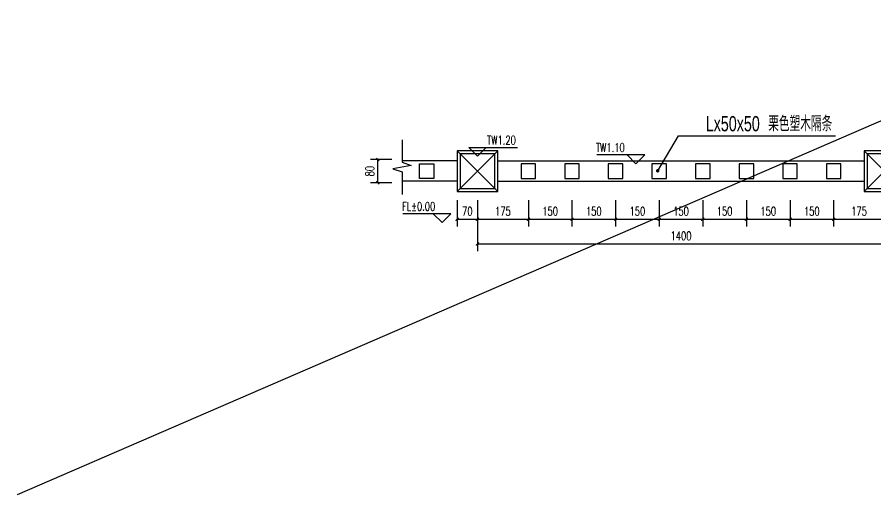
# Model space of a CAD drawing. Extents: x 89279 to 111786, y 534 to 10463.
# Drawn here: x 101551 to 104505, y 534 to 2177 of the extents above; entities that cross this region are included whole.
import ezdxf

# ---------------------------------------------------------------- set-up
doc = ezdxf.new("R2010")
doc.units = 0
doc.header["$LTSCALE"] = 10
doc.header["$MEASUREMENT"] = 0
for name, color, linetype in [('00-园建', 4, 'Continuous'), ('00-填充', 8, 'Continuous'), ('00-立面细', 2, 'Continuous'), ('DIM_LEAD', 3, 'Continuous'), ('DIM_SYMB', 3, 'Continuous'), ('PUB_DIM', 3, 'Continuous'), ('PUB_TEXT', 7, 'Continuous')]:
    doc.layers.add(name, color=color, linetype=linetype)
doc.styles.add('_TCH_DIM', font='SIMPLEX', dxfattribs={"bigfont": 'GBCBIG'})
doc.styles.add('_TCH_DIM_T3', font='SIMPLEX', dxfattribs={"width": 0.705882, "bigfont": 'GBCBIG'})
doc.styles.add('PALMstyle', font='HAIWENRS', dxfattribs={"width": 0.7, "bigfont": 'HZTXT'})
doc.dimstyles.new('_TCH_ARCH&&10', dxfattribs={"dimtxt": 29.75, "dimasz": 10, "dimexe": 25, "dimexo": 30, "dimgap": 12.625, "dimtad": 1, "dimdec": 0, "dimzin": 0, "dimdsep": 46, "dimtxsty": '_TCH_DIM_T3', "dimblk": 'ARCHTICK', "dimcen": 0.09, "dimclrt": 7, "dimazin": 2, "dimtfac": 1, "dimtdec": 0, "dimtix": 1, "dimtmove": 2, "dimatfit": 3, "dimfxl": 0, "dimtolj": 1, "dimtzin": 0, "dimarcsym": 0})

# ---------------------------------------------------------------- blocks, each defined once
blk = doc.blocks.new('_ArchTick')
at = {"color": 0, "linetype": 'ByBlock', "const_width": 0.4}
blk.add_lwpolyline([(-0.5, -0.5), (0.5, 0.5)], dxfattribs=at)
blk = doc.blocks.new('*D82')
at = {"layer": 'Defpoints', "color": 0, "transparency": 16777216}
for p in [(103064.4, 1577.2), (103134.4, 1577.2), (103134.4, 1481.8)]:
    blk.add_point(p, dxfattribs=at)
at = {"layer": 'PUB_DIM', "color": 0, "lineweight": -2, "transparency": 16777216}
for p, q in [((103064.4, 1547.2), (103064.4, 1456.8)), ((103134.4, 1547.2), (103134.4, 1456.8)), ((103064.4, 1481.8), (103134.4, 1481.8))]:
    blk.add_line(p, q, dxfattribs=at)
at = {"layer": 'PUB_DIM', "color": 0, "lineweight": -2, "transparency": 16777216, "xscale": 10, "yscale": 10, "zscale": 10, "rotation": 180}
blk.add_blockref('_ArchTick', (103064.4, 1481.8), dxfattribs=at)
at = {"layer": 'PUB_DIM', "color": 0, "lineweight": -2, "transparency": 16777216, "xscale": 10, "yscale": 10, "zscale": 10}
blk.add_blockref('_ArchTick', (103134.4, 1481.8), dxfattribs=at)
at = {"layer": 'PUB_DIM', "color": 7, "transparency": 16777216, "insert": (103099.4, 1509.3), "char_height": 29.75, "attachment_point": 5, "style": '_TCH_DIM_T3'}
blk.add_mtext('\\A1;70', dxfattribs=at)
blk = doc.blocks.new('*D83')
at = {"layer": 'Defpoints', "color": 0, "transparency": 16777216}
for p in [(103134.4, 1577.2), (103309.4, 1577.2), (103309.4, 1481.8)]:
    blk.add_point(p, dxfattribs=at)
at = {"layer": 'PUB_DIM', "color": 0, "lineweight": -2, "transparency": 16777216}
for p, q in [((103134.4, 1547.2), (103134.4, 1456.8)), ((103309.4, 1547.2), (103309.4, 1456.8)), ((103134.4, 1481.8), (103309.4, 1481.8))]:
    blk.add_line(p, q, dxfattribs=at)
at = {"layer": 'PUB_DIM', "color": 0, "lineweight": -2, "transparency": 16777216, "xscale": 10, "yscale": 10, "zscale": 10, "rotation": 180}
blk.add_blockref('_ArchTick', (103134.4, 1481.8), dxfattribs=at)
at = {"layer": 'PUB_DIM', "color": 0, "lineweight": -2, "transparency": 16777216, "xscale": 10, "yscale": 10, "zscale": 10}
blk.add_blockref('_ArchTick', (103309.4, 1481.8), dxfattribs=at)
at = {"layer": 'PUB_DIM', "color": 7, "transparency": 16777216, "insert": (103221.9, 1509.3), "char_height": 29.75, "attachment_point": 5, "style": '_TCH_DIM_T3'}
blk.add_mtext('\\A1;175', dxfattribs=at)
blk = doc.blocks.new('*D84')
at = {"layer": 'Defpoints', "color": 0, "transparency": 16777216}
for p in [(103309.4, 1577.2), (103459.4, 1577.2), (103459.4, 1481.8)]:
    blk.add_point(p, dxfattribs=at)
at = {"layer": 'PUB_DIM', "color": 0, "lineweight": -2, "transparency": 16777216}
for p, q in [((103309.4, 1547.2), (103309.4, 1456.8)), ((103459.4, 1547.2), (103459.4, 1456.8)), ((103309.4, 1481.8), (103459.4, 1481.8))]:
    blk.add_line(p, q, dxfattribs=at)
at = {"layer": 'PUB_DIM', "color": 0, "lineweight": -2, "transparency": 16777216, "xscale": 10, "yscale": 10, "zscale": 10, "rotation": 180}
blk.add_blockref('_ArchTick', (103309.4, 1481.8), dxfattribs=at)
at = {"layer": 'PUB_DIM', "color": 0, "lineweight": -2, "transparency": 16777216, "xscale": 10, "yscale": 10, "zscale": 10}
blk.add_blockref('_ArchTick', (103459.4, 1481.8), dxfattribs=at)
at = {"layer": 'PUB_DIM', "color": 7, "transparency": 16777216, "insert": (103384.4, 1509.3), "char_height": 29.75, "attachment_point": 5, "style": '_TCH_DIM_T3'}
blk.add_mtext('\\A1;150', dxfattribs=at)
blk = doc.blocks.new('*D85')
at = {"layer": 'Defpoints', "color": 0, "transparency": 16777216}
for p in [(103459.4, 1577.2), (103609.4, 1577.2), (103609.4, 1481.8)]:
    blk.add_point(p, dxfattribs=at)
at = {"layer": 'PUB_DIM', "color": 0, "lineweight": -2, "transparency": 16777216}
for p, q in [((103459.4, 1547.2), (103459.4, 1456.8)), ((103609.4, 1547.2), (103609.4, 1456.8)), ((103459.4, 1481.8), (103609.4, 1481.8))]:
    blk.add_line(p, q, dxfattribs=at)
at = {"layer": 'PUB_DIM', "color": 0, "lineweight": -2, "transparency": 16777216, "xscale": 10, "yscale": 10, "zscale": 10, "rotation": 180}
blk.add_blockref('_ArchTick', (103459.4, 1481.8), dxfattribs=at)
at = {"layer": 'PUB_DIM', "color": 0, "lineweight": -2, "transparency": 16777216, "xscale": 10, "yscale": 10, "zscale": 10}
blk.add_blockref('_ArchTick', (103609.4, 1481.8), dxfattribs=at)
at = {"layer": 'PUB_DIM', "color": 7, "transparency": 16777216, "insert": (103534.4, 1509.3), "char_height": 29.75, "attachment_point": 5, "style": '_TCH_DIM_T3'}
blk.add_mtext('\\A1;150', dxfattribs=at)
blk = doc.blocks.new('*D86')
at = {"layer": 'Defpoints', "color": 0, "transparency": 16777216}
for p in [(103609.4, 1577.2), (103759.4, 1577.2), (103759.4, 1481.8)]:
    blk.add_point(p, dxfattribs=at)
at = {"layer": 'PUB_DIM', "color": 0, "lineweight": -2, "transparency": 16777216}
for p, q in [((103609.4, 1547.2), (103609.4, 1456.8)), ((103759.4, 1547.2), (103759.4, 1456.8)), ((103609.4, 1481.8), (103759.4, 1481.8))]:
    blk.add_line(p, q, dxfattribs=at)
at = {"layer": 'PUB_DIM', "color": 0, "lineweight": -2, "transparency": 16777216, "xscale": 10, "yscale": 10, "zscale": 10, "rotation": 180}
blk.add_blockref('_ArchTick', (103609.4, 1481.8), dxfattribs=at)
at = {"layer": 'PUB_DIM', "color": 0, "lineweight": -2, "transparency": 16777216, "xscale": 10, "yscale": 10, "zscale": 10}
blk.add_blockref('_ArchTick', (103759.4, 1481.8), dxfattribs=at)
at = {"layer": 'PUB_DIM', "color": 7, "transparency": 16777216, "insert": (103684.4, 1509.3), "char_height": 29.75, "attachment_point": 5, "style": '_TCH_DIM_T3'}
blk.add_mtext('\\A1;150', dxfattribs=at)
blk = doc.blocks.new('*D87')
at = {"layer": 'Defpoints', "color": 0, "transparency": 16777216}
for p in [(103759.4, 1577.2), (103909.4, 1577.2), (103909.4, 1481.8)]:
    blk.add_point(p, dxfattribs=at)
at = {"layer": 'PUB_DIM', "color": 0, "lineweight": -2, "transparency": 16777216}
for p, q in [((103759.4, 1547.2), (103759.4, 1456.8)), ((103909.4, 1547.2), (103909.4, 1456.8)), ((103759.4, 1481.8), (103909.4, 1481.8))]:
    blk.add_line(p, q, dxfattribs=at)
at = {"layer": 'PUB_DIM', "color": 0, "lineweight": -2, "transparency": 16777216, "xscale": 10, "yscale": 10, "zscale": 10, "rotation": 180}
blk.add_blockref('_ArchTick', (103759.4, 1481.8), dxfattribs=at)
at = {"layer": 'PUB_DIM', "color": 0, "lineweight": -2, "transparency": 16777216, "xscale": 10, "yscale": 10, "zscale": 10}
blk.add_blockref('_ArchTick', (103909.4, 1481.8), dxfattribs=at)
at = {"layer": 'PUB_DIM', "color": 7, "transparency": 16777216, "insert": (103834.4, 1509.3), "char_height": 29.75, "attachment_point": 5, "style": '_TCH_DIM_T3'}
blk.add_mtext('\\A1;150', dxfattribs=at)
blk = doc.blocks.new('*D88')
at = {"layer": 'Defpoints', "color": 0, "transparency": 16777216}
for p in [(103909.4, 1577.2), (104059.4, 1577.2), (104059.4, 1481.8)]:
    blk.add_point(p, dxfattribs=at)
at = {"layer": 'PUB_DIM', "color": 0, "lineweight": -2, "transparency": 16777216}
for p, q in [((103909.4, 1547.2), (103909.4, 1456.8)), ((104059.4, 1547.2), (104059.4, 1456.8)), ((103909.4, 1481.8), (104059.4, 1481.8))]:
    blk.add_line(p, q, dxfattribs=at)
at = {"layer": 'PUB_DIM', "color": 0, "lineweight": -2, "transparency": 16777216, "xscale": 10, "yscale": 10, "zscale": 10, "rotation": 180}
blk.add_blockref('_ArchTick', (103909.4, 1481.8), dxfattribs=at)
at = {"layer": 'PUB_DIM', "color": 0, "lineweight": -2, "transparency": 16777216, "xscale": 10, "yscale": 10, "zscale": 10}
blk.add_blockref('_ArchTick', (104059.4, 1481.8), dxfattribs=at)
at = {"layer": 'PUB_DIM', "color": 7, "transparency": 16777216, "insert": (103984.4, 1509.3), "char_height": 29.75, "attachment_point": 5, "style": '_TCH_DIM_T3'}
blk.add_mtext('\\A1;150', dxfattribs=at)
blk = doc.blocks.new('*D89')
at = {"layer": 'Defpoints', "color": 0, "transparency": 16777216}
for p in [(104059.4, 1577.2), (104209.4, 1577.2), (104209.4, 1481.8)]:
    blk.add_point(p, dxfattribs=at)
at = {"layer": 'PUB_DIM', "color": 0, "lineweight": -2, "transparency": 16777216}
for p, q in [((104059.4, 1547.2), (104059.4, 1456.8)), ((104209.4, 1547.2), (104209.4, 1456.8)), ((104059.4, 1481.8), (104209.4, 1481.8))]:
    blk.add_line(p, q, dxfattribs=at)
at = {"layer": 'PUB_DIM', "color": 0, "lineweight": -2, "transparency": 16777216, "xscale": 10, "yscale": 10, "zscale": 10, "rotation": 180}
blk.add_blockref('_ArchTick', (104059.4, 1481.8), dxfattribs=at)
at = {"layer": 'PUB_DIM', "color": 0, "lineweight": -2, "transparency": 16777216, "xscale": 10, "yscale": 10, "zscale": 10}
blk.add_blockref('_ArchTick', (104209.4, 1481.8), dxfattribs=at)
at = {"layer": 'PUB_DIM', "color": 7, "transparency": 16777216, "insert": (104134.4, 1509.3), "char_height": 29.75, "attachment_point": 5, "style": '_TCH_DIM_T3'}
blk.add_mtext('\\A1;150', dxfattribs=at)
blk = doc.blocks.new('*D90')
at = {"layer": 'Defpoints', "color": 0, "transparency": 16777216}
for p in [(104209.4, 1577.2), (104359.4, 1577.2), (104359.4, 1481.8)]:
    blk.add_point(p, dxfattribs=at)
at = {"layer": 'PUB_DIM', "color": 0, "lineweight": -2, "transparency": 16777216}
for p, q in [((104209.4, 1547.2), (104209.4, 1456.8)), ((104359.4, 1547.2), (104359.4, 1456.8)), ((104209.4, 1481.8), (104359.4, 1481.8))]:
    blk.add_line(p, q, dxfattribs=at)
at = {"layer": 'PUB_DIM', "color": 0, "lineweight": -2, "transparency": 16777216, "xscale": 10, "yscale": 10, "zscale": 10, "rotation": 180}
blk.add_blockref('_ArchTick', (104209.4, 1481.8), dxfattribs=at)
at = {"layer": 'PUB_DIM', "color": 0, "lineweight": -2, "transparency": 16777216, "xscale": 10, "yscale": 10, "zscale": 10}
blk.add_blockref('_ArchTick', (104359.4, 1481.8), dxfattribs=at)
at = {"layer": 'PUB_DIM', "color": 7, "transparency": 16777216, "insert": (104284.4, 1509.3), "char_height": 29.75, "attachment_point": 5, "style": '_TCH_DIM_T3'}
blk.add_mtext('\\A1;150', dxfattribs=at)
blk = doc.blocks.new('*D91')
at = {"layer": 'Defpoints', "color": 0, "transparency": 16777216}
for p in [(104359.4, 1577.2), (104534.4, 1577.2), (104534.4, 1481.8)]:
    blk.add_point(p, dxfattribs=at)
at = {"layer": 'PUB_DIM', "color": 0, "lineweight": -2, "transparency": 16777216}
for p, q in [((104359.4, 1547.2), (104359.4, 1456.8)), ((104534.4, 1547.2), (104534.4, 1456.8)), ((104359.4, 1481.8), (104534.4, 1481.8))]:
    blk.add_line(p, q, dxfattribs=at)
at = {"layer": 'PUB_DIM', "color": 0, "lineweight": -2, "transparency": 16777216, "xscale": 10, "yscale": 10, "zscale": 10, "rotation": 180}
blk.add_blockref('_ArchTick', (104359.4, 1481.8), dxfattribs=at)
at = {"layer": 'PUB_DIM', "color": 0, "lineweight": -2, "transparency": 16777216, "xscale": 10, "yscale": 10, "zscale": 10}
blk.add_blockref('_ArchTick', (104534.4, 1481.8), dxfattribs=at)
at = {"layer": 'PUB_DIM', "color": 7, "transparency": 16777216, "insert": (104446.9, 1509.3), "char_height": 29.75, "attachment_point": 5, "style": '_TCH_DIM_T3'}
blk.add_mtext('\\A1;175', dxfattribs=at)
blk = doc.blocks.new('*D96')
at = {"layer": 'Defpoints', "color": 0, "transparency": 16777216}
for p in [(103134.4, 1492.2), (104534.4, 1492.2), (104534.4, 1396.8)]:
    blk.add_point(p, dxfattribs=at)
at = {"layer": 'PUB_DIM', "color": 0, "lineweight": -2, "transparency": 16777216}
for p, q in [((103134.4, 1462.2), (103134.4, 1371.8)), ((104534.4, 1462.2), (104534.4, 1371.8)), ((103134.4, 1396.8), (104534.4, 1396.8))]:
    blk.add_line(p, q, dxfattribs=at)
at = {"layer": 'PUB_DIM', "color": 0, "lineweight": -2, "transparency": 16777216, "xscale": 10, "yscale": 10, "zscale": 10, "rotation": 180}
blk.add_blockref('_ArchTick', (103134.4, 1396.8), dxfattribs=at)
at = {"layer": 'PUB_DIM', "color": 0, "lineweight": -2, "transparency": 16777216, "xscale": 10, "yscale": 10, "zscale": 10}
blk.add_blockref('_ArchTick', (104534.4, 1396.8), dxfattribs=at)
at = {"layer": 'PUB_DIM', "color": 7, "transparency": 16777216, "insert": (103834.4, 1424.3), "char_height": 29.75, "attachment_point": 5, "style": '_TCH_DIM_T3'}
blk.add_mtext('\\A1;1400', dxfattribs=at)
blk = doc.blocks.new('*D118')
at = {"layer": 'Defpoints', "color": 0, "transparency": 16777216}
for p in [(102791.4, 1687.2), (102869.9, 1687.2), (102869.9, 1607.2)]:
    blk.add_point(p, dxfattribs=at)
at = {"layer": 'PUB_DIM', "color": 0, "lineweight": -2, "transparency": 16777216}
for p, q in [((102839.9, 1687.2), (102766.4, 1687.2)), ((102791.4, 1607.2), (102791.4, 1687.2)), ((102839.9, 1607.2), (102766.4, 1607.2))]:
    blk.add_line(p, q, dxfattribs=at)
at = {"layer": 'PUB_DIM', "color": 0, "lineweight": -2, "transparency": 16777216, "xscale": 10, "yscale": 10, "zscale": 10}
for p, rotation in [((102791.4, 1687.2), 90), ((102791.4, 1607.2), 270)]:
    blk.add_blockref('_ArchTick', p, dxfattribs=dict(at, rotation=rotation))
at = {"layer": 'PUB_DIM', "color": 7, "transparency": 16777216, "insert": (102763.9, 1647.2), "char_height": 29.75, "attachment_point": 5, "rotation": 90, "style": '_TCH_DIM_T3'}
blk.add_mtext('\\A1;80', dxfattribs=at)

msp = doc.modelspace()

# ---------------------------------------------------------------- linework, layer by layer
at = {"layer": '00-园建'}
msp.add_lwpolyline([(110054.4, 4215.1), (101551.1, 534.1)], dxfattribs=at)
for points in [[(103074.4, 1587.2), (103194.4, 1587.2), (103194.4, 1707.2), (103074.4, 1707.2)], [(104474.4, 1587.2), (104594.4, 1587.2), (104594.4, 1707.2), (104474.4, 1707.2)], [(102984.4, 1622.2), (102934.4, 1622.2), (102934.4, 1672.2), (102984.4, 1672.2)], [(103284.4, 1622.2), (103334.4, 1622.2), (103334.4, 1672.2), (103284.4, 1672.2)], [(103434.4, 1622.2), (103484.4, 1622.2), (103484.4, 1672.2), (103434.4, 1672.2)], [(103584.4, 1622.2), (103634.4, 1622.2), (103634.4, 1672.2), (103584.4, 1672.2)], [(103734.4, 1622.2), (103784.4, 1622.2), (103784.4, 1672.2), (103734.4, 1672.2)], [(103884.4, 1622.2), (103934.4, 1622.2), (103934.4, 1672.2), (103884.4, 1672.2)], [(104034.4, 1622.2), (104084.4, 1622.2), (104084.4, 1672.2), (104034.4, 1672.2)], [(104184.4, 1622.2), (104234.4, 1622.2), (104234.4, 1672.2), (104184.4, 1672.2)], [(104334.4, 1622.2), (104384.4, 1622.2), (104384.4, 1672.2), (104334.4, 1672.2)]]:
    msp.add_lwpolyline(points, close=True, dxfattribs=at)
at = {"layer": '00-填充'}
for points in [[(103204.4, 1717.2), (103064.4, 1577.2)], [(103064.4, 1717.2), (103204.4, 1577.2)], [(104604.4, 1717.2), (104464.4, 1577.2)], [(104464.4, 1717.2), (104604.4, 1577.2)]]:
    msp.add_lwpolyline(points, dxfattribs=at)
at = {"layer": '00-立面细'}
for points in [[(103064.4, 1577.2), (103204.4, 1577.2), (103204.4, 1717.2), (103064.4, 1717.2)], [(104464.4, 1577.2), (104604.4, 1577.2), (104604.4, 1717.2), (104464.4, 1717.2)]]:
    msp.add_lwpolyline(points, close=True, dxfattribs=at)
for points in [[(103064.4, 1682.2), (102875, 1682.2)], [(103204.4, 1682.2), (104464.4, 1682.2)], [(103064.4, 1612.2), (102875, 1612.2)], [(103204.4, 1612.2), (104464.4, 1612.2)]]:
    msp.add_lwpolyline(points, dxfattribs=at)
at = {"layer": 'DIM_LEAD'}
for p, q in [((103754.4, 1648.4), (103825.3, 1768.4)), ((103825.3, 1768.4), (104366, 1768.4))]:
    msp.add_line(p, q, dxfattribs=at)
at = {"layer": 'DIM_LEAD', "const_width": 6}
msp.add_lwpolyline([(103752.9, 1645.8, 1), (103755.9, 1651, 1)], format="xyb", close=True, dxfattribs=at)
at = {"layer": 'DIM_SYMB'}
msp.add_lwpolyline([(102875, 1755.2), (102875, 1678.1), (102906.5, 1666.6), (102843.5, 1655.5), (102875, 1644.3), (102875, 1567.2)], dxfattribs=at)
at = {"layer": 'PUB_DIM'}
for p, q in [((103134.4, 1698.5), (103104.4, 1728.5)), ((103104.4, 1728.5), (103272.3, 1728.5)), ((103134.4, 1698.5), (103164.4, 1728.5)), ((103709.5, 1702.9), (103544.9, 1702.9)), ((103679.5, 1672.9), (103649.5, 1702.9)), ((103679.5, 1672.9), (103709.5, 1702.9)), ((103042.5, 1500.7), (102877.9, 1500.7)), ((103012.5, 1470.7), (102982.5, 1500.7)), ((103012.5, 1470.7), (103042.5, 1500.7))]:
    msp.add_line(p, q, dxfattribs=at)

# ---------------------------------------------------------------- texts
at = {"layer": 'PUB_TEXT'}
for s, height, style, width, p in [('Lx50x50', 52.5, 'PALMstyle', 0.7, (103919.6, 1784.2)), ('栗色塑木隔条', 52.5, 'PALMstyle', 0.7, (104134.4, 1784.2)), ('TW1.20', 29.75, '_TCH_DIM', 0.705882, (103167.3, 1739)), ('TW1.10', 29.75, '_TCH_DIM', 0.705882, (103541.9, 1713.4)), ('FL%%P0.00', 29.75, '_TCH_DIM', 0.705882, (102874.9, 1511.2))]:
    msp.add_text(s, height=height, dxfattribs=dict(at, style=style, width=width)).set_placement(p)

# ---------------------------------------------------------------- dimensions: what is measured, and where the dimension line sits
at = {"layer": 'PUB_DIM'}
for p1, p2, distance, picture, middle in [((102869.9, 1607.2), (102869.9, 1687.2), 78.6, '*D118', (102763.9, 1647.2)), ((103064.4, 1577.2), (103134.4, 1577.2), -95.3, '*D82', (103099.4, 1509.3)), ((103134.4, 1577.2), (103309.4, 1577.2), -95.3, '*D83', (103221.9, 1509.3)), ((103309.4, 1577.2), (103459.4, 1577.2), -95.3, '*D84', (103384.4, 1509.3)), ((103459.4, 1577.2), (103609.4, 1577.2), -95.3, '*D85', (103534.4, 1509.3)), ((103609.4, 1577.2), (103759.4, 1577.2), -95.3, '*D86', (103684.4, 1509.3)), ((103759.4, 1577.2), (103909.4, 1577.2), -95.3, '*D87', (103834.4, 1509.3)), ((103909.4, 1577.2), (104059.4, 1577.2), -95.3, '*D88', (103984.4, 1509.3)), ((104059.4, 1577.2), (104209.4, 1577.2), -95.3, '*D89', (104134.4, 1509.3)), ((104209.4, 1577.2), (104359.4, 1577.2), -95.3, '*D90', (104284.4, 1509.3)), ((104359.4, 1577.2), (104534.4, 1577.2), -95.3, '*D91', (104446.9, 1509.3)), ((103134.4, 1492.2), (104534.4, 1492.2), -95.3, '*D96', (103834.4, 1424.3))]:
    dim = msp.add_aligned_dim(p1=p1, p2=p2, distance=distance, dimstyle='_TCH_ARCH&&10', dxfattribs=at)
    dim.commit()
    dim.dimension.update_dxf_attribs({"geometry": picture, "text_midpoint": middle})

doc.saveas('drawing.dxf')
